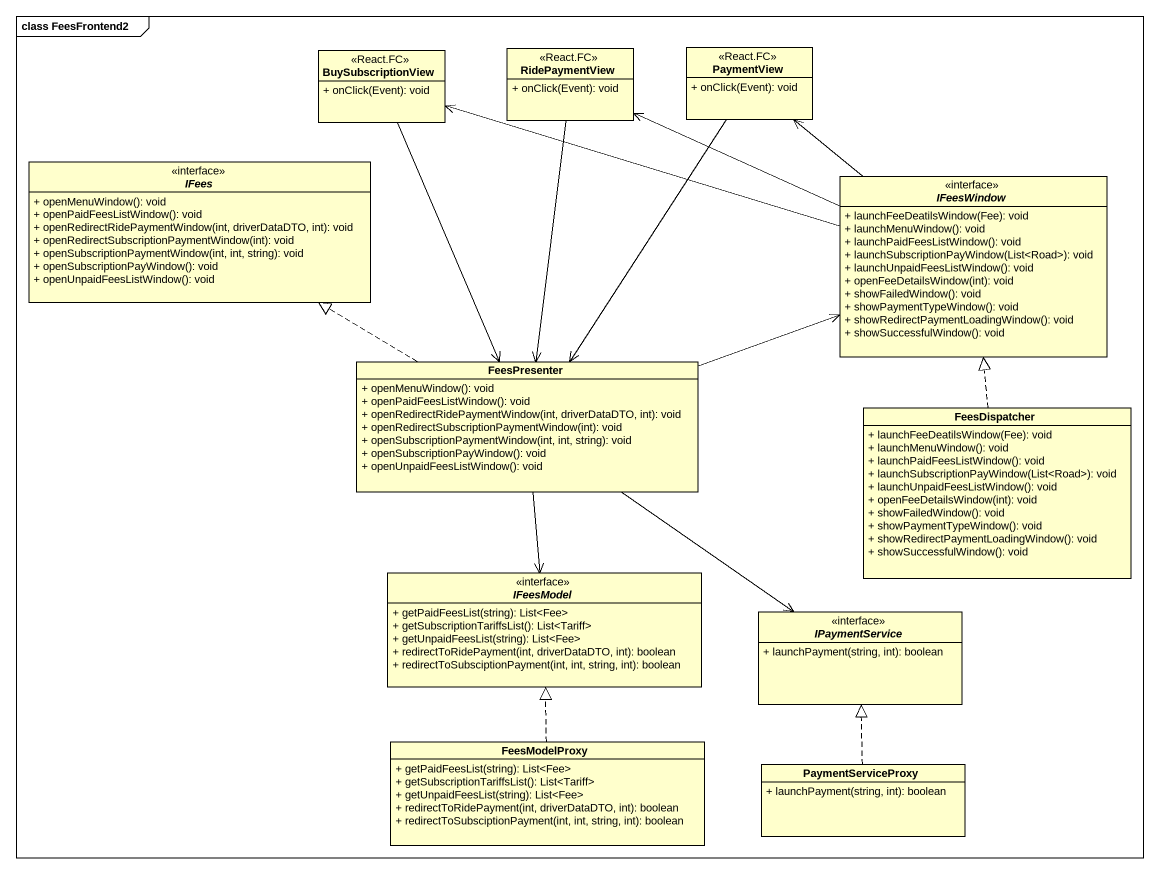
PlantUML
@startuml
mainframe class FeesFrontend2
hide circle
hide empty members
skinparam classAttributeIconSize 0
class BuySubscriptionView <<React.FC>> {
  + onClick(Event): void
}
class RidePaymentView <<React.FC>> {
  + onClick(Event): void
}
class PaymentView <<React.FC>> {
  + onClick(Event): void
}
interface IFees {
  + openMenuWindow(): void
  + openPaidFeesListWindow(): void
  + openRedirectRidePaymentWindow(int, driverDataDTO, int): void
  + openRedirectSubscriptionPaymentWindow(int): void
  + openSubscriptionPaymentWindow(int, int, string): void
  + openSubscriptionPayWindow(): void
  + openUnpaidFeesListWindow(): void
}
interface IFeesWindow {
  + launchFeeDeatilsWindow(Fee): void
  + launchMenuWindow(): void
  + launchPaidFeesListWindow(): void
  + launchSubscriptionPayWindow(List<Road>): void
  + launchUnpaidFeesListWindow(): void
  + openFeeDetailsWindow(int): void
  + showFailedWindow(): void
  + showPaymentTypeWindow(): void
  + showRedirectPaymentLoadingWindow(): void
  + showSuccessfulWindow(): void
}
class FeesPresenter {
  + openMenuWindow(): void
  + openPaidFeesListWindow(): void
  + openRedirectRidePaymentWindow(int, driverDataDTO, int): void
  + openRedirectSubscriptionPaymentWindow(int): void
  + openSubscriptionPaymentWindow(int, int, string): void
  + openSubscriptionPayWindow(): void
  + openUnpaidFeesListWindow(): void
}
class FeesDispatcher {
  + launchFeeDeatilsWindow(Fee): void
  + launchMenuWindow(): void
  + launchPaidFeesListWindow(): void
  + launchSubscriptionPayWindow(List<Road>): void
  + launchUnpaidFeesListWindow(): void
  + openFeeDetailsWindow(int): void
  + showFailedWindow(): void
  + showPaymentTypeWindow(): void
  + showRedirectPaymentLoadingWindow(): void
  + showSuccessfulWindow(): void
}
interface IFeesModel {
  + getPaidFeesList(string): List<Fee>
  + getSubscriptionTariffsList(): List<Tariff>
  + getUnpaidFeesList(string): List<Fee>
  + redirectToRidePayment(int, driverDataDTO, int): boolean
  + redirectToSubsciptionPayment(int, int, string, int): boolean
}
interface IPaymentService {
  + launchPayment(string, int): boolean
}
class FeesModelProxy {
  + getPaidFeesList(string): List<Fee>
  + getSubscriptionTariffsList(): List<Tariff>
  + getUnpaidFeesList(string): List<Fee>
  + redirectToRidePayment(int, driverDataDTO, int): boolean
  + redirectToSubsciptionPayment(int, int, string, int): boolean
}
class PaymentServiceProxy {
  + launchPayment(string, int): boolean
}
BuySubscriptionView --> FeesPresenter
RidePaymentView --> FeesPresenter
PaymentView --> FeesPresenter
IFeesWindow -left-> BuySubscriptionView
IFeesWindow -left-> RidePaymentView
IFeesWindow -up-> PaymentView
FeesPresenter .left.|> IFees
FeesPresenter -right-> IFeesWindow
FeesPresenter --> IFeesModel
FeesPresenter --> IPaymentService
FeesDispatcher .up.|> IFeesWindow
FeesModelProxy .up.|> IFeesModel
PaymentServiceProxy .up.|> IPaymentService
@enduml
